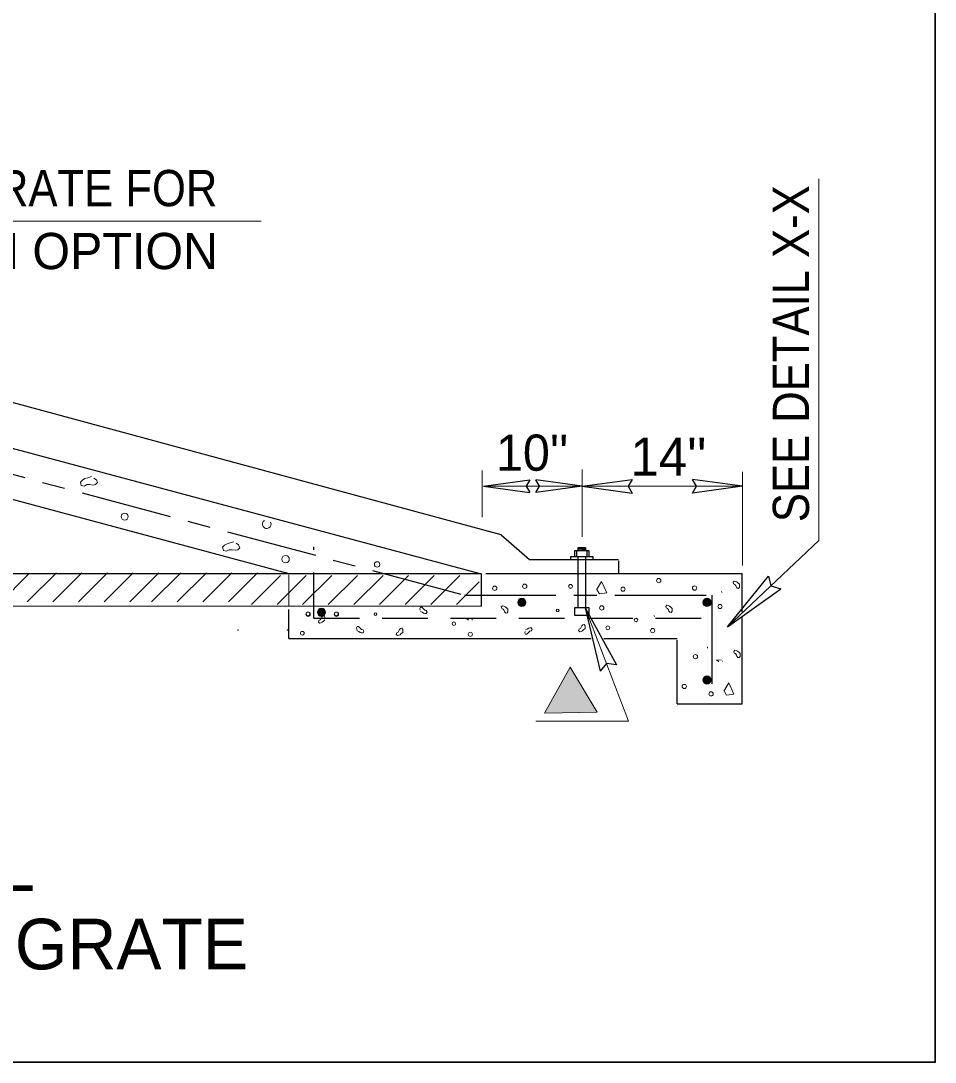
# Model space of a CAD drawing. Extents: x -1291 to -38, y -357 to 186.
# Drawn here: x -1062.69 to -1032.58, y -252.98 to -218.69 of the extents above; entities that cross this region are included whole.
import ezdxf

# ---------------------------------------------------------------- set-up
doc = ezdxf.new("R2010")
doc.units = 0
doc.header["$LTSCALE"] = 0.5
doc.linetypes.add('LONG_DASH_SHORT_DASH', pattern=[9.9, 6, -1.2, 1.5, -1.2])
doc.linetypes.add('MEDIUM_DASHED', pattern=[4.5, 3, -1.5])
for name, color, linetype, lineweight in [('1', 7, 'Continuous', 25), ('14', 7, 'Continuous', 35), ('15', 7, 'Continuous', 13)]:
    doc.layers.add(name, color=color, linetype=linetype, lineweight=lineweight)

msp = doc.modelspace()

# ---------------------------------------------------------------- hatches: boundary and pattern name
at = {"layer": '1'}
for points in [[(-1046.0575, -237.8432, 1), (-1046.3287, -237.8432, 1)], [(-1039.9617, -237.8432, 1), (-1040.2329, -237.8432, 1)], [(-1052.6518, -238.1694, 1), (-1052.9229, -238.1694, 1)], [(-1045.4453, -241.488), (-1044.6018, -239.9728), (-1043.7113, -241.461)], [(-1039.9615, -240.3946, 1), (-1040.2327, -240.3946, 1)]]:
    msp.add_hatch(color=256, dxfattribs=at).paths.add_polyline_path(points)

# ---------------------------------------------------------------- linework, layer by layer
at = {"layer": '1', "linetype": 'LONG_DASH_SHORT_DASH'}
for p, q in [((-1098.9247, -224.0105), (-1048.078, -237.604)), ((-1048.078, -237.604), (-1039.9247, -237.604)), ((-1039.9247, -240.5222), (-1039.9247, -237.604))]:
    msp.add_line(p, q, dxfattribs=at)
at = {"layer": '1', "lineweight": 13}
for p, q in [((-1036.4135, -235.8042), (-1036.4135, -223.9011)), ((-1044.2037, -235.6787), (-1044.2037, -233.4653)), ((-1038.9218, -236.6221), (-1038.9218, -233.5423)), ((-1044.2037, -234.0168), (-1038.9218, -234.0168)), ((-1039.4158, -238.6492), (-1036.4135, -235.8042)), ((-1063.3832, -237.857), (-1062.4231, -236.8978)), ((-1062.4785, -237.8262), (-1061.5185, -236.8662)), ((-1061.6347, -237.8262), (-1060.6751, -236.8662)), ((-1060.7908, -237.8262), (-1059.8309, -236.8662)), ((-1059.9474, -237.8262), (-1058.9874, -236.8662)), ((-1059.1035, -237.8262), (-1058.1433, -236.8662)), ((-1058.3838, -237.8262), (-1057.4237, -236.8662)), ((-1057.54, -237.8262), (-1056.58, -236.8662)), ((-1056.6961, -237.8262), (-1055.7361, -236.8662)), ((-1055.8526, -237.8262), (-1054.8925, -236.8662)), ((-1055.0962, -237.9139), (-1054.1363, -236.9542)), ((-1054.2527, -237.9139), (-1053.2926, -236.9542)), ((-1053.4092, -237.9139), (-1052.4493, -236.9542)), ((-1052.5652, -237.9139), (-1051.6055, -236.9542)), ((-1051.7217, -237.9139), (-1050.7622, -236.9542)), ((-1050.8781, -237.9139), (-1049.9186, -236.9542)), ((-1050.0346, -237.9139), (-1049.0749, -236.9542)), ((-1049.1907, -237.9139), (-1048.2307, -236.9542)), ((-1048.3473, -237.9139), (-1047.6002, -237.1669)), ((-1039.6065, -237.5128), (-1039.6129, -237.4809)), ((-1105.2008, -237.9622), (-1047.5248, -237.9622)), ((-1041.8243, -238.3065), (-1041.8306, -238.2746)), ((-1047.8258, -238.429), (-1047.8322, -238.3971)), ((-1039.5863, -239.7923), (-1039.5928, -239.7608))]:
    msp.add_line(p, q, dxfattribs=at)
at = {"layer": '1'}
for p, q in [((-1047.4517, -234.0175), (-1045.9277, -233.8078)), ((-1044.2037, -234.0168), (-1045.7279, -233.8074)), ((-1044.2037, -234.0168), (-1042.5584, -233.7901)), ((-1038.9218, -234.0168), (-1040.5685, -233.79)), ((-1047.4517, -234.0175), (-1045.9277, -234.2267)), ((-1044.2037, -234.0168), (-1045.7279, -234.2264)), ((-1044.2037, -234.0168), (-1042.5584, -234.2425)), ((-1038.9218, -234.0168), (-1040.5685, -234.2428)), ((-1046.871, -235.6213), (-1045.9436, -236.4328)), ((-1044.3877, -236.1459), (-1044.3877, -236.3293)), ((-1044.3389, -236.0709), (-1044.0976, -236.0517)), ((-1044.3389, -236.1069), (-1044.0976, -236.0873)), ((-1044.3389, -236.1432), (-1044.0976, -236.1234)), ((-1044.0491, -236.1459), (-1044.0491, -236.3293)), ((-1045.9436, -236.4328), (-1043.0053, -236.4328)), ((-1044.3389, -238.0177), (-1044.3389, -236.3268)), ((-1043.0053, -236.4707), (-1043.0053, -236.9162)), ((-1105.2008, -236.8882), (-1047.5161, -236.8882)), ((-1047.3787, -236.8882), (-1038.9345, -236.8882)), ((-1038.9345, -238.1514), (-1038.9345, -236.8882)), ((-1047.5248, -237.9622), (-1047.5248, -236.9115)), ((-1039.4158, -238.6492), (-1038.0718, -236.9727)), ((-1039.4158, -238.6492), (-1037.6694, -237.3972)), ((-1053.86, -239.0357), (-1053.86, -238.0808)), ((-1044.1073, -238.0179), (-1043.0719, -239.9007)), ((-1044.1073, -238.0179), (-1043.6181, -240.1102)), ((-1038.9345, -241.1833), (-1038.9345, -238.3125)), ((-1053.86, -239.0357), (-1043.9037, -239.0357)), ((-1043.4937, -239.0357), (-1041.0822, -239.0357)), ((-1041.0822, -241.1833), (-1041.0822, -239.0818)), ((-1041.0822, -241.1833), (-1038.9345, -241.1833))]:
    msp.add_line(p, q, dxfattribs=at)
at = {"layer": '1', "linetype": 'MEDIUM_DASHED'}
for q in [(-1053.0391, -236.0132), (-1039.6527, -238.3627)]:
    msp.add_line((-1053.0391, -238.3627), q, dxfattribs=at)
at = {"layer": '1', "linetype": 'MEDIUM_DASHED', "lineweight": 13}
msp.add_line((-1053.86, -237.9674), (-1053.86, -236.9338), dxfattribs=at)
at = {"layer": '1', "lineweight": 13}
for points in [[(-1077.8911, -227.6981), (-1074.4114, -225.2946), (-1054.7762, -225.2946)], [(-1060.3583, -233.7013), (-1060.4764, -233.7407), (-1060.5817, -233.767), (-1060.6604, -233.8197), (-1060.7265, -233.8854), (-1060.6998, -233.9906), (-1060.5948, -234.0172), (-1060.516, -233.9645), (-1060.4108, -233.9645), (-1060.3181, -233.9778), (-1060.2264, -233.9645), (-1060.161, -233.8987), (-1060.1999, -233.8066), (-1060.2792, -233.7537)], [(-1055.6753, -235.844), (-1055.7934, -235.8837), (-1055.8988, -235.9102), (-1055.9778, -235.9623), (-1056.0434, -236.0279), (-1056.0172, -236.1334), (-1055.912, -236.1599), (-1055.833, -236.1073), (-1055.7276, -236.1073), (-1055.6354, -236.1205), (-1055.5438, -236.1073), (-1055.4779, -236.0416), (-1055.5172, -235.9494), (-1055.5963, -235.8967)], [(-1043.735, -237.4288), (-1043.5671, -237.1532), (-1043.3988, -237.5255), (-1043.6386, -237.5598), (-1043.7147, -237.4338)], [(-1039.0237, -237.2455), (-1039.0718, -237.2063), (-1039.111, -237.169), (-1039.1546, -237.1493), (-1039.1996, -237.1394), (-1039.2374, -237.1785), (-1039.2199, -237.2302), (-1039.1766, -237.2498), (-1039.1485, -237.2937), (-1039.1291, -237.3366), (-1039.0988, -237.3717), (-1039.0535, -237.3815), (-1039.0254, -237.3404), (-1039.0241, -237.2933)], [(-1039.0232, -237.2913), (-1039.0243, -237.2463), (-1039.0258, -237.2448)], [(-1049.5334, -238.1391), (-1049.4776, -238.1671), (-1049.4312, -238.1948), (-1049.3847, -238.2043), (-1049.3381, -238.2043), (-1049.3102, -238.1579), (-1049.3381, -238.1112), (-1049.3847, -238.1014), (-1049.4217, -238.0648), (-1049.4501, -238.0272), (-1049.4872, -237.9993), (-1049.5334, -237.9993), (-1049.5522, -238.046), (-1049.5431, -238.0922)], [(-1046.6534, -238.0592), (-1046.7016, -238.02), (-1046.7409, -237.9827), (-1046.7841, -237.9633), (-1046.8297, -237.9532), (-1046.867, -237.9927), (-1046.85, -238.0443), (-1046.8063, -238.0637), (-1046.7784, -238.1077), (-1046.7587, -238.1504), (-1046.7287, -238.1853), (-1046.6834, -238.1958), (-1046.6551, -238.1546), (-1046.6537, -238.1071)], [(-1046.653, -238.1054), (-1046.6541, -238.0602), (-1046.6553, -238.0588)], [(-1044.1073, -238.0179), (-1042.6767, -241.7481), (-1045.7279, -241.7481)], [(-1041.2415, -238.0391), (-1041.2893, -237.9995), (-1041.3288, -237.9629), (-1041.3722, -237.9431), (-1041.4176, -237.9331), (-1041.4547, -237.9723), (-1041.4376, -238.024), (-1041.3945, -238.0431), (-1041.3659, -238.0875), (-1041.3467, -238.13), (-1041.3165, -238.1652), (-1041.2715, -238.1754), (-1041.2428, -238.1342), (-1041.2417, -238.0867)], [(-1041.2404, -238.0852), (-1041.242, -238.0399), (-1041.2429, -238.0385)], [(-1052.6753, -238.42), (-1052.7237, -238.4594), (-1052.7632, -238.4973), (-1052.8063, -238.5163), (-1052.8515, -238.5267), (-1052.889, -238.4873), (-1052.8721, -238.4354), (-1052.8286, -238.4163), (-1052.8007, -238.3722), (-1052.7808, -238.3297), (-1052.7509, -238.2942), (-1052.7057, -238.2837), (-1052.6773, -238.325), (-1052.6759, -238.3725)], [(-1047.8676, -238.3669), (-1048.037, -238.3786), (-1047.9903, -238.3875), (-1047.9534, -238.425), (-1047.9505, -238.429)], [(-1044.1098, -238.7051), (-1044.1582, -238.7444), (-1044.1978, -238.7817), (-1044.2407, -238.8013), (-1044.2862, -238.8113), (-1044.3235, -238.7719), (-1044.3064, -238.7203), (-1044.2631, -238.7009), (-1044.2349, -238.6567), (-1044.2155, -238.6142), (-1044.1853, -238.579), (-1044.1399, -238.5688), (-1044.1118, -238.6098), (-1044.1108, -238.6576)], [(-1055.5303, -238.7301), (-1055.5415, -238.7741), (-1055.5428, -238.7747)], [(-1053.9031, -238.7301), (-1053.914, -238.7741), (-1053.9157, -238.7747)], [(-1051.6165, -238.7745), (-1051.5607, -238.8024), (-1051.5145, -238.8305), (-1051.4675, -238.8402), (-1051.4213, -238.8402), (-1051.3934, -238.7934), (-1051.4213, -238.747), (-1051.4675, -238.7372), (-1051.505, -238.7002), (-1051.5332, -238.6633), (-1051.5701, -238.6352), (-1051.6165, -238.6352), (-1051.6353, -238.6816), (-1051.6259, -238.728)], [(-1051.6267, -238.7301), (-1051.6157, -238.7741), (-1051.614, -238.7747)], [(-1050.1119, -238.8276), (-1050.1602, -238.8669), (-1050.1996, -238.9041), (-1050.2426, -238.9237), (-1050.2882, -238.9337), (-1050.3255, -238.8942), (-1050.3082, -238.8426), (-1050.265, -238.8233), (-1050.2365, -238.7791), (-1050.2173, -238.7365), (-1050.1873, -238.7011), (-1050.1418, -238.6912), (-1050.1135, -238.7322), (-1050.1123, -238.7797)], [(-1050.1115, -238.7816), (-1050.1125, -238.8263), (-1050.1137, -238.8282)], [(-1046.0748, -238.7476), (-1046.0192, -238.7199), (-1045.9727, -238.6921), (-1045.9258, -238.6826), (-1045.8796, -238.6826), (-1045.8518, -238.729), (-1045.8796, -238.7753), (-1045.9258, -238.7848), (-1045.9633, -238.822), (-1045.9913, -238.8591), (-1046.0286, -238.8876), (-1046.0748, -238.8876), (-1046.0935, -238.8407), (-1046.0844, -238.7943)], [(-1044.1095, -238.659), (-1044.1111, -238.7043), (-1044.1118, -238.7059)], [(-1040.0813, -239.3471), (-1040.0822, -239.3021), (-1040.0834, -239.3004)], [(-1039.0032, -239.5255), (-1039.0514, -239.4856), (-1039.091, -239.4486), (-1039.1343, -239.4289), (-1039.1791, -239.4192), (-1039.2167, -239.4581), (-1039.1996, -239.5096), (-1039.1567, -239.5292), (-1039.1279, -239.5735), (-1039.1087, -239.6158), (-1039.0787, -239.6513), (-1039.0331, -239.6612), (-1039.0049, -239.6202), (-1039.0037, -239.5729)], [(-1039.0026, -239.571), (-1039.0043, -239.526), (-1039.0052, -239.5243)], [(-1039.6279, -239.7307), (-1039.7972, -239.7423), (-1039.7507, -239.7512), (-1039.7133, -239.7887), (-1039.7106, -239.7923)], [(-1039.544, -240.7668), (-1039.3765, -240.4916), (-1039.2077, -240.8637), (-1039.4478, -240.8981), (-1039.5233, -240.7721)]]:
    msp.add_lwpolyline(points, dxfattribs=at)
at = {"layer": '1'}
for points in [[(-1045.9277, -233.8078), (-1046.0452, -234.0197), (-1045.9277, -234.2267)], [(-1045.7279, -234.2264), (-1045.61, -234.0147), (-1045.7279, -233.8074)], [(-1042.5584, -233.7901), (-1042.6857, -234.0182), (-1042.5584, -234.2425)], [(-1040.5685, -234.2428), (-1040.4406, -234.0149), (-1040.5685, -233.79)], [(-1044.3389, -236.1432), (-1044.3389, -236.0369), (-1044.0976, -236.0369), (-1044.0976, -236.1432)], [(-1044.5806, -236.4234), (-1044.5806, -236.3268), (-1043.8557, -236.3268), (-1043.8557, -236.4234)], [(-1044.0976, -236.3268), (-1044.0976, -238.0177), (-1044.46, -238.0177), (-1044.46, -238.2588), (-1043.9772, -238.2588), (-1043.9772, -238.0177), (-1044.0976, -238.0177)], [(-1038.0718, -236.9727), (-1037.9881, -237.3004), (-1037.6694, -237.3972)], [(-1043.0719, -239.9007), (-1043.4068, -239.8528), (-1043.6181, -240.1102)]]:
    msp.add_lwpolyline(points, dxfattribs=at)
msp.add_lwpolyline([(-1044.2184, -236.3268), (-1043.9772, -236.3268), (-1043.9772, -236.1432), (-1044.46, -236.1432), (-1044.46, -236.3268)], close=True, dxfattribs=at)
at = {"layer": '1', "lineweight": 13}
msp.add_lwpolyline([(-1045.4453, -241.488), (-1044.6018, -239.9728), (-1043.7113, -241.461)], close=True, dxfattribs=at)
for centre, radius in [((-1059.2666, -235.0174), 0.1149), ((-1053.9709, -236.4192), 0.1231), ((-1050.9572, -236.5932), 0.0894), ((-1046.0977, -237.3089), 0.0713), ((-1041.6826, -237.1255), 0.0713), ((-1047.0829, -237.3756), 0.0713), ((-1044.5877, -237.3146), 0.0616), ((-1042.8624, -237.4062), 0.0689), ((-1040.5024, -237.3698), 0.0713), ((-1046.1931, -237.8432), 0.1356), ((-1040.0973, -237.8432), 0.1356), ((-1039.6682, -237.9762), 0.0689), ((-1053.2319, -238.2299), 0.0713), ((-1053.2309, -238.2173), 0.0575), ((-1052.7874, -238.1694), 0.1356), ((-1052.298, -238.2299), 0.0713), ((-1052.299, -238.2173), 0.0575), ((-1051.0146, -238.2315), 0.0447), ((-1045.0127, -238.1092), 0.0447), ((-1043.563, -238.0253), 0.0713), ((-1048.4328, -238.5428), 0.0575), ((-1043.3614, -238.6783), 0.0616), ((-1042.431, -238.4205), 0.0575), ((-1053.4207, -238.8568), 0.0616), ((-1047.8877, -238.8922), 0.0689), ((-1041.8858, -238.7699), 0.0689), ((-1040.4768, -239.6302), 0.0689), ((-1040.0971, -240.3946), 0.1356), ((-1040.844, -240.6094), 0.0689), ((-1039.9605, -240.8543), 0.0689)]:
    msp.add_circle(centre, radius, dxfattribs=at)
msp.add_arc((-1054.5905, -235.2655), 0.1427, 122.17944, 27.75758, dxfattribs=at)
at = {"layer": '14'}
msp.add_lwpolyline([(-1032.5824, -184.4104), (-1032.5824, -252.9788), (-1112.3291, -252.9788)], dxfattribs=at)
at = {"layer": '15', "lineweight": 25}
for p, q in [((-1046.871, -235.6213), (-1094.4183, -222.7486)), ((-1047.5248, -236.9115), (-1099.9094, -222.8732)), ((-1053.8473, -236.9029), (-1078.1759, -230.3833))]:
    msp.add_line(p, q, dxfattribs=at)
at = {"layer": '15'}
for p, q in [((-1047.4957, -235.0307), (-1047.4957, -233.5038)), ((-1047.3168, -234.0168), (-1044.2037, -234.0168))]:
    msp.add_line(p, q, dxfattribs=at)

# ---------------------------------------------------------------- texts
at = {"layer": '1', "width": 0.9}
msp.add_text('PIPE SAFETY GRATE FOR', height=1.193, dxfattribs=at).set_placement((-1074.2458, -224.7972))
msp.add_text('SEE DETAIL X-X', height=1.193, rotation=90, dxfattribs=at).set_placement((-1036.7362, -235.1997))
at = {"layer": '1'}
for s, height, p in [('CROSS DRAIN OPTION', 1.193, (-1073.8317, -226.8697)), ("10''", 1.193, (-1047.0437, -233.5082)), ("14''", 1.256, (-1042.6188, -233.6701))]:
    msp.add_text(s, height=height, dxfattribs=at).set_placement(p)
at = {"layer": '14', "width": 0.95}
msp.add_text('INSTALLATION DETAIL', height=1.667, dxfattribs=at).set_placement((-1085.2932, -247.3408))
at = {"layer": '14'}
msp.add_text('CROSS DRAIN WITH PIPE GRATE', height=1.667, dxfattribs=at).set_placement((-1090.9997, -249.9237))

doc.saveas('drawing.dxf')
